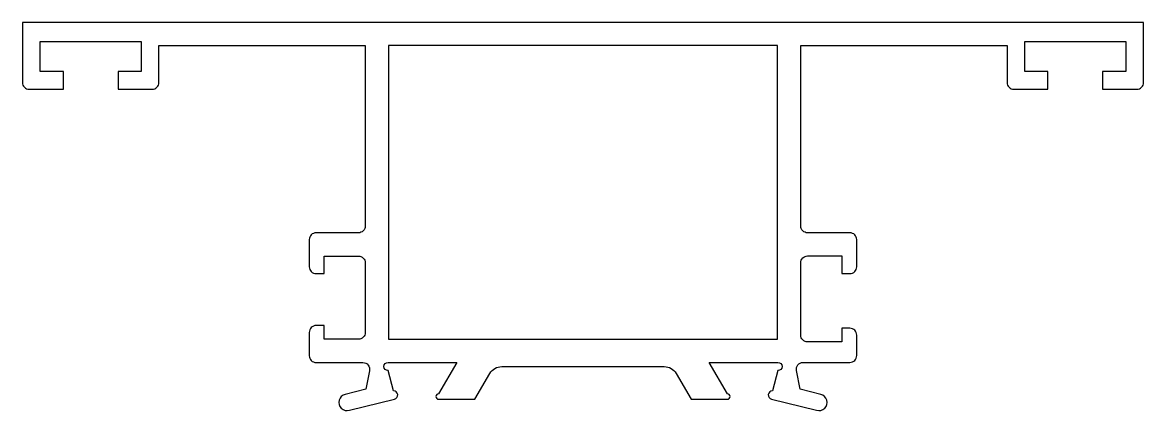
# Model space of a CAD drawing. Extents: x 112.9 to 195, y 208 to 236.4.
import ezdxf

# ---------------------------------------------------------------- set-up
doc = ezdxf.new("R2010")
doc.units = 0
doc.layers.add('ERCAN', color=220, linetype='CONTINUOUS')

msp = doc.modelspace()

# ---------------------------------------------------------------- linework, layer by layer
at = {"layer": 'ERCAN', "color": 7}
msp.add_lwpolyline([(187.992, 232.792), (186.292, 232.792), (186.292, 234.992), (193.692, 234.992), (193.692, 232.792), (191.992, 232.792), (191.992, 231.492), (194.492, 231.492, 0.414214), (194.992, 231.992), (194.992, 236.392), (112.89, 236.392), (112.89, 231.992, 0.414214), (113.39, 231.492), (115.89, 231.492), (115.89, 232.792), (114.19, 232.792), (114.19, 234.992), (121.59, 234.992), (121.59, 232.792), (119.89, 232.792), (119.89, 231.492), (122.39, 231.492, 0.414214), (122.89, 231.992), (122.89, 234.692), (137.992, 234.692), (137.992, 221.478, -0.414214), (137.492, 220.978), (134.392, 220.978, 0.414214), (133.892, 220.478), (133.892, 218.488, 0.414214), (134.392, 217.988), (134.992, 217.988), (134.992, 219.278), (137.492, 219.278, -0.414214), (137.992, 218.778), (137.992, 213.678, -0.414214), (137.492, 213.178), (134.992, 213.178), (134.992, 214.188), (134.392, 214.188, 0.414214), (133.892, 213.688), (133.892, 211.978, 0.414214), (134.392, 211.478), (137.818, 211.478, -0.475398), (138.307, 210.877), (138.029, 209.535), (136.518, 209.139, 1.019099), (136.831, 207.98), (140.145, 208.802, 0.888706), (140.07, 209.393), (139.664, 210.882, -1), (139.664, 211.482), (144.697, 211.482), (143.369, 209.182, 1), (143.369, 208.782), (146.025, 208.782), (147.122, 210.682, -0.267949), (147.988, 211.182), (159.895, 211.182, -0.267949), (160.761, 210.682), (161.858, 208.782), (164.513, 208.782, 1), (164.513, 209.182), (163.185, 211.482), (168.218, 211.482, -1), (168.218, 210.882), (167.813, 209.393, 0.888706), (167.737, 208.802), (171.052, 207.98, 1.019099), (171.364, 209.139), (169.853, 209.535), (169.575, 210.881, -0.475398), (170.064, 211.482), (173.49, 211.482, 0.414214), (173.99, 211.982), (173.99, 213.488, 0.414214), (173.49, 213.988), (172.89, 213.988), (172.89, 212.982), (170.39, 212.982, -0.414214), (169.89, 213.482), (169.89, 218.782, -0.414214), (170.39, 219.282), (172.89, 219.282), (172.89, 217.988), (173.49, 217.988, 0.414214), (173.99, 218.488), (173.99, 220.478, 0.414214), (173.49, 220.978), (170.39, 220.978, -0.414214), (169.89, 221.478), (169.89, 234.692), (184.992, 234.692), (184.992, 231.992, 0.414214), (185.492, 231.492), (187.992, 231.492)], format="xyb", close=True, dxfattribs=at)
msp.add_lwpolyline([(168.19, 234.692), (139.692, 234.692), (139.692, 213.182), (168.19, 213.182)], close=True, dxfattribs=at)

doc.saveas('drawing.dxf')
